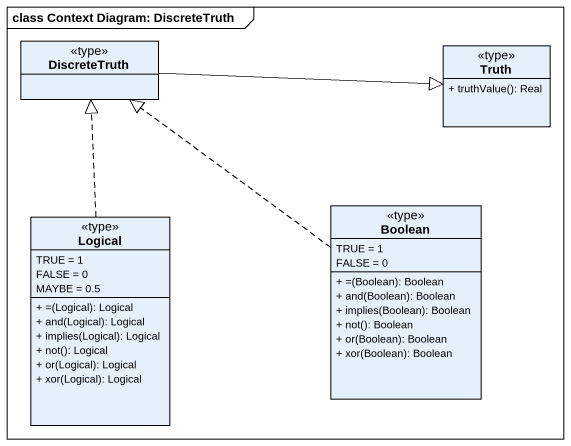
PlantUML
@startuml
mainframe class Context Diagram: DiscreteTruth
hide circle
hide empty members
skinparam classAttributeIconSize 0
class DiscreteTruth <<type>>
class Truth <<type>> {
  + truthValue(): Real
}
enum Boolean <<type>> {
  TRUE = 1
  FALSE = 0
  + =(Boolean): Boolean
  + and(Boolean): Boolean
  + implies(Boolean): Boolean
  + not(): Boolean
  + or(Boolean): Boolean
  + xor(Boolean): Boolean
}
enum Logical <<type>> {
  TRUE = 1
  FALSE = 0
  MAYBE = 0.5
  + =(Logical): Logical
  + and(Logical): Logical
  + implies(Logical): Logical
  + not(): Logical
  + or(Logical): Logical
  + xor(Logical): Logical
}
DiscreteTruth -right-|> Truth
Boolean .up.|> DiscreteTruth
Logical .up.|> DiscreteTruth
@enduml
